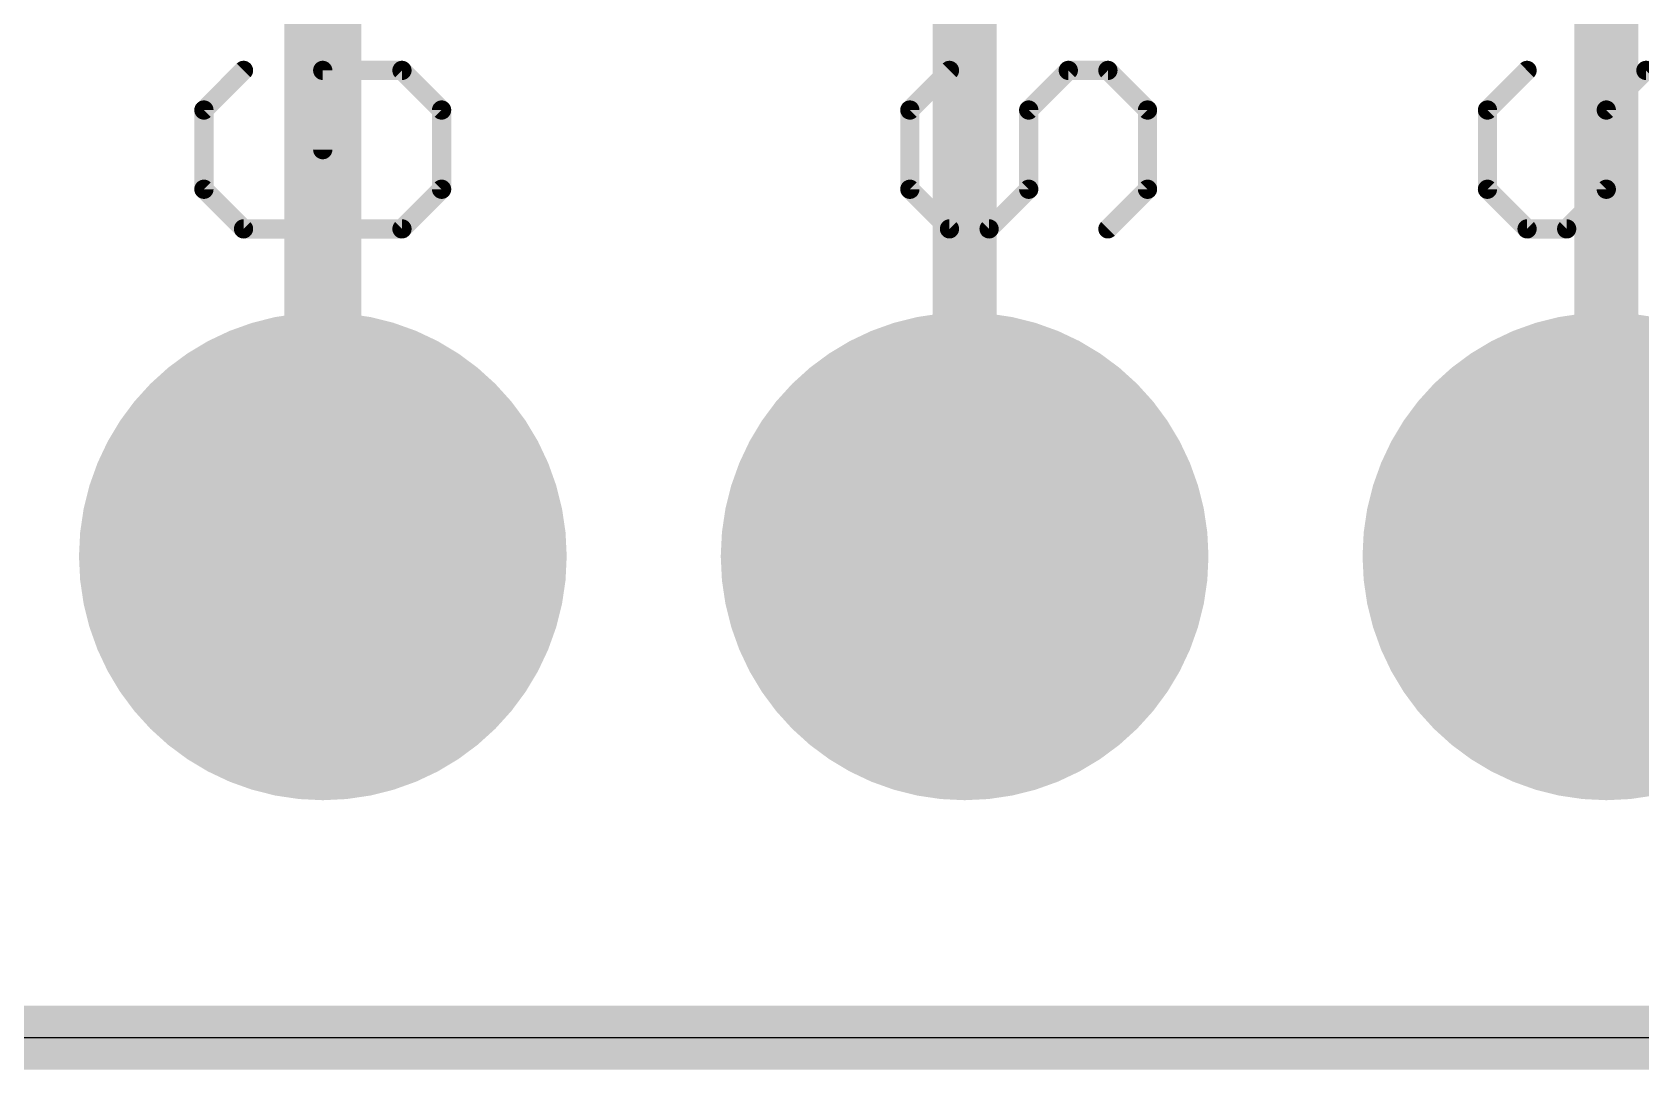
# Model space of a CAD drawing. Extents: x -0.1 to 28.1, y -0.3 to 17.1.
# Drawn here: x 3.93 to 10.3, y -0.25 to 3.85 of the extents above; entities that cross this region are included whole.
import ezdxf

# ---------------------------------------------------------------- set-up
doc = ezdxf.new("R2010")
doc.units = 0
for name, color, linetype in [('1', 12, 'CONTINUOUS'), ('16', 132, 'CONTINUOUS'), ('17', 110, 'CONTINUOUS'), ('20', 53, 'CONTINUOUS'), ('21', 40, 'CONTINUOUS'), ('29', 253, 'CONTINUOUS'), ('51', 253, 'CONTINUOUS')]:
    doc.layers.add(name, color=color, linetype=linetype)

# ---------------------------------------------------------------- blocks, each defined once
blk = doc.blocks.new('RECT')
blk.add_solid([(-0.5, -0.5), (0.5, -0.5), (-0.5, 0.5), (0.5, 0.5)])
blk = doc.blocks.new('ROUNDP')
at = {"const_width": 0.5}
blk.add_lwpolyline([(0, -0.25, 1), (0, 0.25, 1), (0, -0.25)], format="xyb", dxfattribs=at)

msp = doc.modelspace()

# ---------------------------------------------------------------- linework, layer by layer
at = {"layer": '1'}
for points, const_width in [([(7.62, 9.21), (7.62, 1.778)], 0.254), ([(10.16, 9.21), (10.16, 1.778)], 0.254), ([(5.08, 1.778), (5.08, 6.792)], 0.3048)]:
    msp.add_lwpolyline(points, dxfattribs=dict(at, const_width=const_width))
for points, const_width in [([(5.0038, 1.778, 1), (5.1562, 1.778)], 0.1524), ([(7.5565, 1.778, 1), (7.6835, 1.778)], 0.127), ([(10.0965, 1.778, 1), (10.2235, 1.778)], 0.127)]:
    msp.add_lwpolyline(points, format="xyb", dxfattribs=dict(at, const_width=const_width))
at = {"layer": '16', "const_width": 0.254}
for points in [[(7.62, 4.064), (7.62, 1.778)], [(10.16, 1.778), (10.16, 4.064)], [(27.94, -0.127), (0, -0.127)]]:
    msp.add_lwpolyline(points, dxfattribs=at)
at = {"layer": '16', "const_width": 0.127}
for points in [[(7.5565, 1.778, 1), (7.6835, 1.778)], [(10.0965, 1.778, 1), (10.2235, 1.778)]]:
    msp.add_lwpolyline(points, format="xyb", dxfattribs=at)
at = {"layer": '20'}
msp.add_line((25.4, -0.127), (2.54, -0.127), dxfattribs=at)
at = {"layer": '21', "const_width": 0.0762}
for points in [[(4.7661, 3.7006), (4.6093, 3.5438)], [(5.3931, 3.7006), (5.0796, 3.7006)], [(5.0796, 3.7006), (5.0796, 3.3871)], [(5.5499, 3.5438), (5.3931, 3.7006)], [(7.5601, 3.7006), (7.4033, 3.5438)], [(7.8736, 3.5438), (8.0304, 3.7006)], [(8.0304, 3.7006), (8.1871, 3.7006)], [(8.1871, 3.7006), (8.3439, 3.5438)], [(9.8461, 3.7006), (9.6893, 3.5438)], [(10.1596, 3.5438), (10.3164, 3.7006)], [(10.3164, 3.7006), (10.4731, 3.7006)], [(4.6093, 3.5438), (4.6093, 3.2303)], [(5.5499, 3.2303), (5.5499, 3.5438)], [(7.4033, 3.5438), (7.4033, 3.2303)], [(7.8736, 3.2303), (7.8736, 3.5438)], [(8.3439, 3.5438), (8.3439, 3.2303)], [(9.6893, 3.5438), (9.6893, 3.2303)], [(10.1596, 3.2303), (10.1596, 3.5438)], [(4.6093, 3.2303), (4.7661, 3.0735)], [(5.3931, 3.0735), (5.5499, 3.2303)], [(7.4033, 3.2303), (7.5601, 3.0735)], [(7.7168, 3.0735), (7.8736, 3.2303)], [(8.3439, 3.2303), (8.1871, 3.0735)], [(9.6893, 3.2303), (9.8461, 3.0735)], [(10.0028, 3.0735), (10.1596, 3.2303)], [(4.7661, 3.0735), (5.3931, 3.0735)], [(7.5601, 3.0735), (7.7168, 3.0735)], [(9.8461, 3.0735), (10.0028, 3.0735)]]:
    msp.add_lwpolyline(points, dxfattribs=at)
at = {"layer": '21', "const_width": 0.0381}
for points in [[(4.7795, 3.6871, 1), (4.7526, 3.7141)], [(5.0796, 3.7197, 1), (5.0796, 3.6816)], [(5.0987, 3.7006, 1), (5.0606, 3.7006)], [(5.4066, 3.7141, 1), (5.3797, 3.6871)], [(5.3931, 3.6816, 1), (5.3931, 3.7197)], [(7.5735, 3.6871, 1), (7.5466, 3.7141)], [(8.0304, 3.7197, 1), (8.0304, 3.6816)], [(8.0438, 3.6871, 1), (8.0169, 3.7141)], [(8.2006, 3.7141, 1), (8.1737, 3.6871)], [(8.1871, 3.6816, 1), (8.1871, 3.7197)], [(9.8595, 3.6871, 1), (9.8326, 3.7141)], [(10.3164, 3.7197, 1), (10.3164, 3.6816)], [(10.3298, 3.6871, 1), (10.3029, 3.7141)], [(4.6283, 3.5438, 1), (4.5902, 3.5438)], [(4.5958, 3.5573, 1), (4.6228, 3.5304)], [(5.569, 3.5438, 1), (5.5309, 3.5438)], [(5.5364, 3.5304, 1), (5.5634, 3.5573)], [(7.4223, 3.5438, 1), (7.3842, 3.5438)], [(7.3898, 3.5573, 1), (7.4168, 3.5304)], [(7.8927, 3.5438, 1), (7.8546, 3.5438)], [(7.8601, 3.5573, 1), (7.8871, 3.5304)], [(8.3629, 3.5438, 1), (8.3248, 3.5438)], [(8.3304, 3.5304, 1), (8.3574, 3.5573)], [(9.7083, 3.5438, 1), (9.6702, 3.5438)], [(9.6758, 3.5573, 1), (9.7028, 3.5304)], [(10.1787, 3.5438, 1), (10.1406, 3.5438)], [(10.1461, 3.5573, 1), (10.1731, 3.5304)], [(5.0606, 3.3871, 1), (5.0987, 3.3871)], [(4.6228, 3.2438, 1), (4.5958, 3.2168)], [(4.5902, 3.2303, 1), (4.6283, 3.2303)], [(5.5309, 3.2303, 1), (5.569, 3.2303)], [(5.5634, 3.2168, 1), (5.5364, 3.2438)], [(7.3842, 3.2303, 1), (7.4223, 3.2303)], [(7.4168, 3.2438, 1), (7.3898, 3.2168)], [(7.8546, 3.2303, 1), (7.8927, 3.2303)], [(7.8871, 3.2168, 1), (7.8601, 3.2438)], [(8.3248, 3.2303, 1), (8.3629, 3.2303)], [(8.3574, 3.2168, 1), (8.3304, 3.2438)], [(9.6702, 3.2303, 1), (9.7083, 3.2303)], [(9.7028, 3.2438, 1), (9.6758, 3.2168)], [(10.1406, 3.2303, 1), (10.1787, 3.2303)], [(10.1731, 3.2168, 1), (10.1461, 3.2438)], [(4.7661, 3.0926, 1), (4.7661, 3.0545)], [(4.7526, 3.0601, 1), (4.7795, 3.087)], [(5.3797, 3.087, 1), (5.4066, 3.0601)], [(5.3931, 3.0545, 1), (5.3931, 3.0926)], [(7.5601, 3.0926, 1), (7.5601, 3.0545)], [(7.5466, 3.0601, 1), (7.5735, 3.087)], [(7.7034, 3.087, 1), (7.7303, 3.0601)], [(7.7168, 3.0545, 1), (7.7168, 3.0926)], [(8.1737, 3.087, 1), (8.2006, 3.0601)], [(9.8461, 3.0926, 1), (9.8461, 3.0545)], [(9.8326, 3.0601, 1), (9.8595, 3.087)], [(9.9894, 3.087, 1), (10.0163, 3.0601)], [(10.0028, 3.0545, 1), (10.0028, 3.0926)]]:
    msp.add_lwpolyline(points, format="xyb", dxfattribs=at)

# ---------------------------------------------------------------- block references
at = {"layer": '17', "xscale": 1.778, "yscale": 1.778, "rotation": 270}
for p in [(5.08, 1.778), (5.08, 1.778), (7.62, 1.778), (7.62, 1.778), (10.16, 1.778), (10.16, 1.778)]:
    msp.add_blockref('ROUNDP', p, dxfattribs=at)
at = {"layer": '29', "xscale": 1.9304, "yscale": 1.9304, "rotation": 270}
for p in [(5.08, 1.778), (7.62, 1.778), (10.16, 1.778)]:
    msp.add_blockref('ROUNDP', p, dxfattribs=at)
at = {"layer": '51', "xscale": 0.508, "yscale": 0.508, "rotation": 180}
for p in [(5.08, 1.778), (7.62, 1.778), (10.16, 1.778)]:
    msp.add_blockref('RECT', p, dxfattribs=at)

doc.saveas('drawing.dxf')
